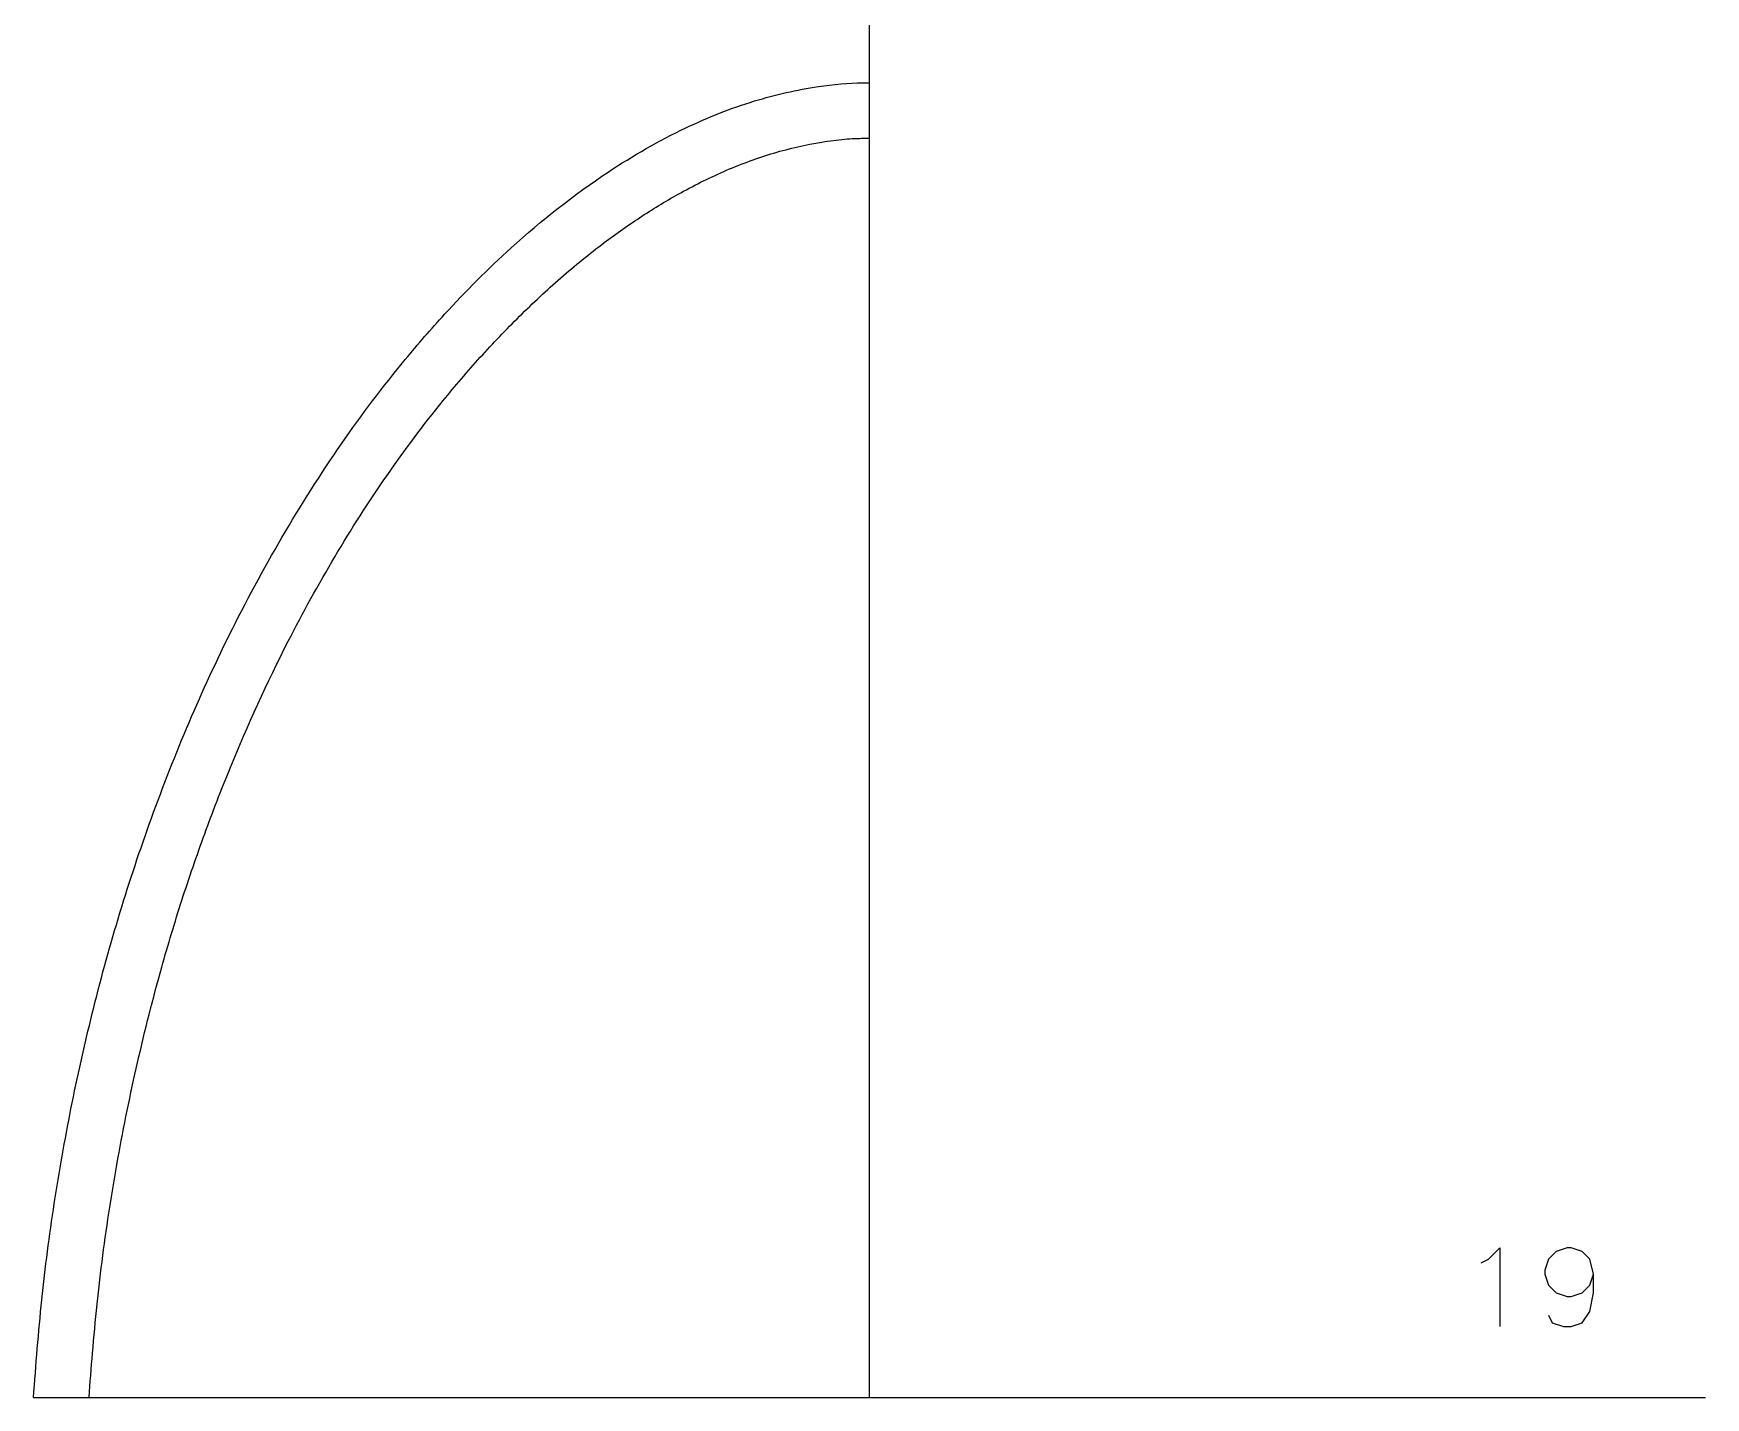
# Model space of a CAD drawing. Extents: x -7325 to -371, y -3238 to 133.
# Drawn here: x -1656.6 to -1234, y -666.3 to -321.6 of the extents above; entities that cross this region are included whole.
import ezdxf

# ---------------------------------------------------------------- set-up
doc = ezdxf.new("R2010")
doc.units = 0
doc.header["$MEASUREMENT"] = 0
doc.layers.add('Odd Arch Numbers', color=3, linetype='CONTINUOUS')

msp = doc.modelspace()

# ---------------------------------------------------------------- linework, layer by layer
at = {"layer": 'Odd Arch Numbers'}
for p, q in [((-1445.26, -666.28), (-1445.26, -269.69)), ((-1656.56, -666.28), (-1233.96, -666.28))]:
    msp.add_line(p, q, dxfattribs=at)
for points in [[(-1290.68, -632.21), (-1288.79, -631.27), (-1285.95, -628.43), (-1285.95, -648.32)], [(-1273.63, -645.48), (-1272.69, -647.37), (-1269.85, -648.32), (-1267.95, -648.32), (-1265.11, -647.37), (-1263.22, -644.53), (-1262.27, -639.79), (-1262.27, -635.06), (-1263.22, -631.27), (-1265.11, -629.37), (-1267.95, -628.43), (-1268.9, -628.43), (-1271.74, -629.37), (-1273.63, -631.27), (-1274.58, -634.11), (-1274.58, -635.06), (-1273.63, -637.9), (-1271.74, -639.79), (-1268.9, -640.74), (-1267.95, -640.74), (-1265.11, -639.79), (-1263.22, -637.9), (-1262.27, -635.06)]]:
    msp.add_lwpolyline(points, dxfattribs=at)
for points, knots in [([(-1656.56, -666.28), (-1655.92, -658.03), (-1654.65, -641.62), (-1651.48, -617.27), (-1647.21, -593.15), (-1641.87, -569.15), (-1635.34, -545.13), (-1627.4, -521.07), (-1618.09, -497.11), (-1607, -472.85), (-1594.04, -448.76), (-1579.25, -425.42), (-1565.21, -406.79), (-1550.86, -390.28), (-1534.37, -373.72), (-1514.03, -357.64), (-1493.09, -345.55), (-1475.12, -338.42), (-1459.94, -334.94), (-1450.1, -334.04), (-1445.79, -334.06), (-1445.26, -334.07)], [0, 0, 0, 0, 24.829181, 49.370634, 73.610483, 98.296291, 123.104704, 148.260168, 174.270126, 200.179139, 228.239295, 256.281925, 282.990567, 298.113946, 321.903794, 353.012944, 375.566394, 394.231572, 410.766801, 422.150499, 423.73574, 423.73574, 423.73574, 423.73574]), ([(-1642.51, -666.28), (-1642.22, -662.53), (-1641.94, -658.8), (-1641.28, -650.94), (-1640.9, -646.8), (-1640.05, -638.61), (-1639.56, -634.51), (-1637.95, -622.23), (-1636.67, -614.05), (-1633.73, -597.76), (-1632.08, -589.64), (-1628.39, -573.51), (-1626.36, -565.49), (-1622.54, -551.85), (-1620.84, -546.2), (-1617.21, -534.95), (-1615.29, -529.35), (-1611.24, -518.24), (-1609.11, -512.73), (-1602.41, -496.35), (-1597.51, -485.62), (-1588.45, -467.91), (-1584.53, -460.79), (-1576.24, -446.84), (-1571.88, -440.02), (-1562.75, -426.85), (-1558, -420.49), (-1549.96, -410.62), (-1546.83, -406.97), (-1540.4, -399.85), (-1537.09, -396.38), (-1530.31, -389.68), (-1526.84, -386.44), (-1519.7, -380.22), (-1516.03, -377.24), (-1509.18, -372.09), (-1506.01, -369.86), (-1499.56, -365.64), (-1496.28, -363.66), (-1489.16, -359.73), (-1485.29, -357.82), (-1477.44, -354.45), (-1473.46, -352.99), (-1465.44, -350.6), (-1461.37, -349.67), (-1456.32, -348.86), (-1455.35, -348.72), (-1453.44, -348.48), (-1452.49, -348.38), (-1450.68, -348.22), (-1449.81, -348.16), (-1448.38, -348.09), (-1447.81, -348.08), (-1446.77, -348.06), (-1446.3, -348.06), (-1445.63, -348.06), (-1445.45, -348.07), (-1445.26, -348.07)], [1.08067, 1.08067, 1.08067, 1.08067, 12.382477, 12.382477, 25.121857, 25.121857, 37.861236, 37.861236, 63.339994, 63.339994, 88.818753, 88.818753, 114.297511, 114.297511, 132.560129, 132.560129, 150.822747, 150.822747, 169.085364, 169.085364, 205.6106, 205.6106, 230.853349, 230.853349, 256.096099, 256.096099, 280.986122, 280.986122, 296.11934, 296.11934, 311.252559, 311.252559, 326.385777, 326.385777, 341.518995, 341.518995, 354.030667, 354.030667, 366.54234, 366.54234, 380.840838, 380.840838, 395.139337, 395.139337, 409.437835, 409.437835, 412.823959, 412.823959, 416.210083, 416.210083, 419.379872, 419.379872, 421.520338, 421.520338, 423.301093, 423.301093, 423.994997, 423.994997, 423.994997, 423.994997])]:
    msp.add_open_spline(points, degree=3, knots=knots, dxfattribs=at)

doc.saveas('drawing.dxf')
